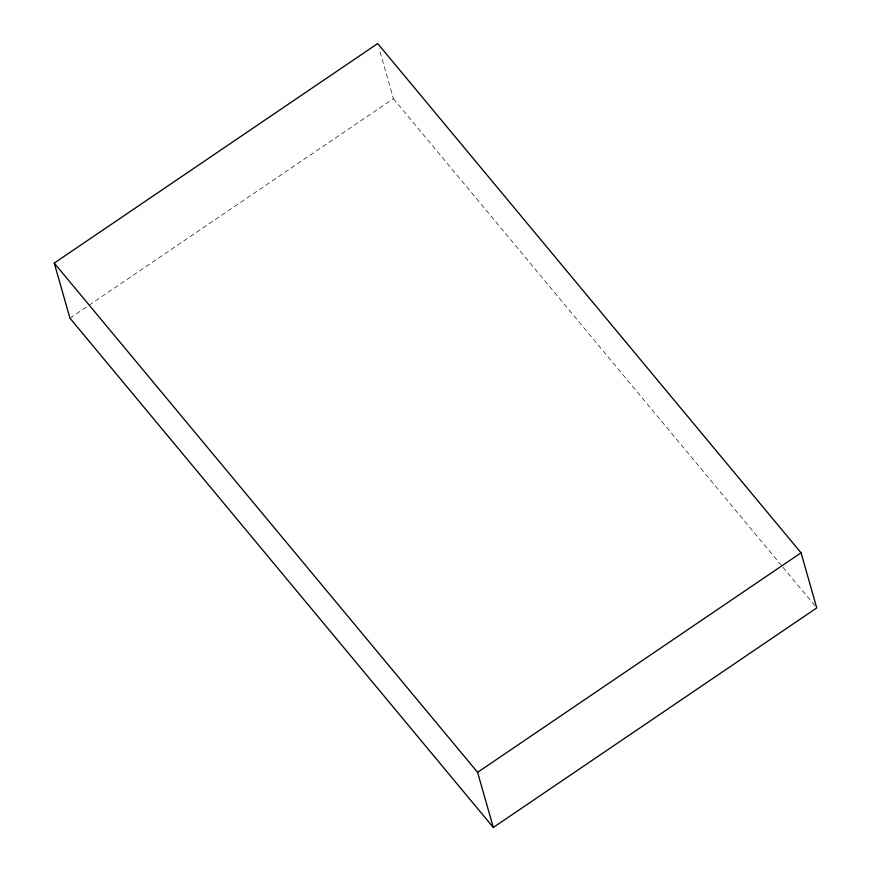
<?xml version="1.0" encoding="UTF-8"?>
<svg xmlns="http://www.w3.org/2000/svg" width="871" height="871" viewBox="0 0 871 871"><rect width="100%" height="100%" fill="white"/><g stroke="black" fill="none" stroke-linecap="round" stroke-linejoin="round"><path stroke-width="0.65" stroke-dasharray="4.36 3.27" d="M69.952 318.187L87.917 305.993M89.038 305.231L393.398 98.663L379.157 48.678M393.398 98.663L781.984 566.096M782.844 567.141L815.887 606.88"/><path stroke-width="1.31" d="M54.252 263.075L377.698 43.55L801.048 552.813L816.748 607.925L493.302 827.45L69.952 318.187L54.252 263.075L477.602 772.337L493.302 827.45M477.602 772.337L801.048 552.813"/></g></svg>
